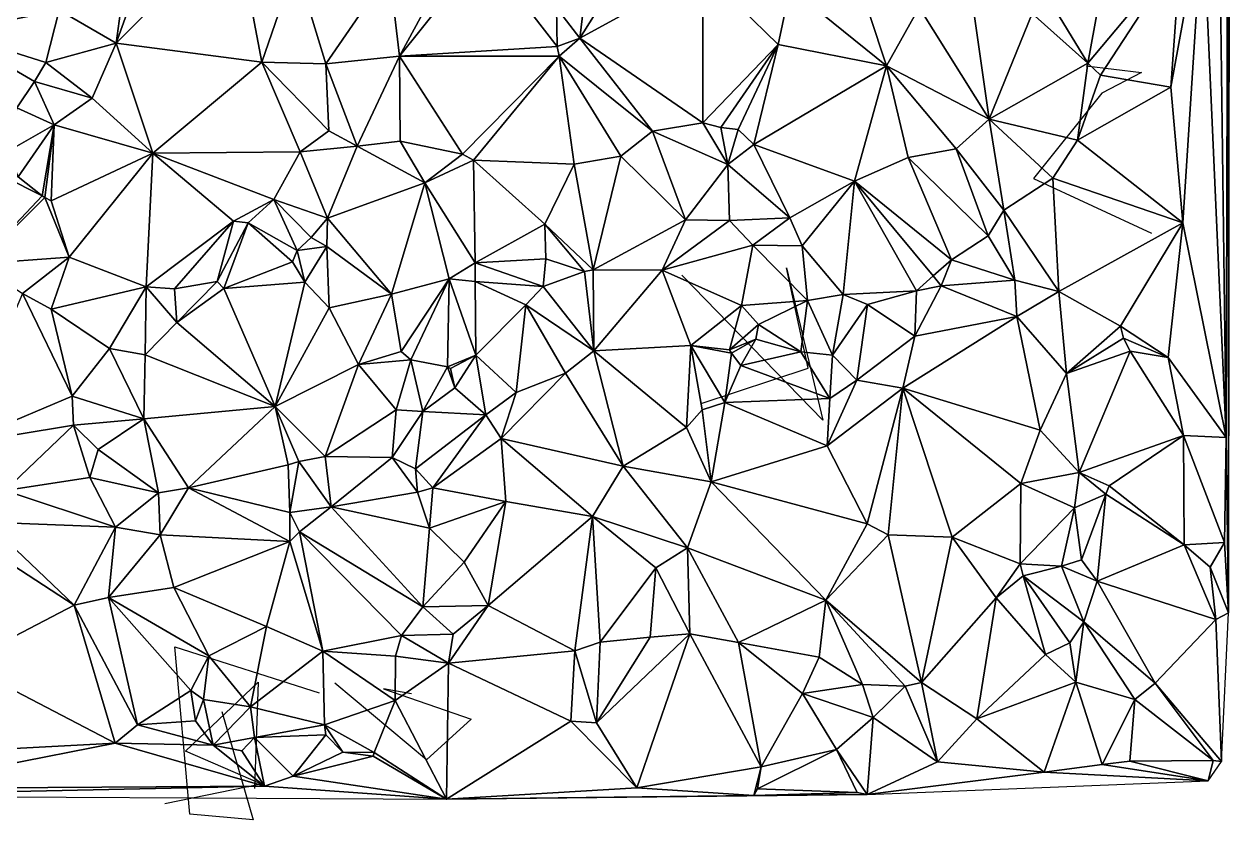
# Model space of a CAD drawing. Header units: metres. Extents: x -16 to 15.1, y -15.2 to 15.9.
# Drawn here: x 2.47 to 14.98, y -15.21 to -6.96 of the extents above; entities that cross this region are included whole.
import ezdxf

# ---------------------------------------------------------------- set-up
doc = ezdxf.new("R2010")
doc.units = ezdxf.units.M
doc.layers.add('CRACKS', color=1, linetype='Continuous')
doc.layers.add('STREET_MESH', color=7, linetype='Continuous')

msp = doc.modelspace()

# ---------------------------------------------------------------- linework, layer by layer
at = {"layer": 'CRACKS'}
for points in [[(13.48, -7.393, 0.1), (14.054, -7.462, 0.1), (13.644, -7.675, 0.1), (12.935, -8.562, 0.1), (14.159, -9.129, 0.1)], [(9.488, -10.895, 0.1), (10.6, -10.527, 0.1), (10.373, -9.488, 0.1), (10.752, -11.069, 0.1), (9.288, -9.564, 0.1)], [(4.516, -14.091, 0.1), (4.842, -15.213, 0.1), (4.187, -15.153, 0.1), (4.029, -13.418, 0.1), (5.527, -13.895, 0.1)], [(3.927, -15.042, 0.1), (4.922, -14.839, 0.1), (4.141, -14.502, 0.1), (4.895, -13.784, 0.1), (4.856, -14.889, 0.1)], [(6.483, -13.906, 0.1), (6.194, -13.855, 0.1), (7.103, -14.169, 0.1), (6.64, -14.591, 0.1), (5.688, -13.795, 0.1)]]:
    msp.add_polyline3d(points, dxfattribs=at)
at = {"layer": 'STREET_MESH'}
for points in [[(14.975, 5.281), (14.959, -13.065), (14.982, 9.124)], [(14.959, -13.065), (14.975, 5.281), (14.956, -2.495)], [(14.836, -3.692), (14.935, -11.249), (14.956, -2.495)], [(14.935, -11.249), (14.959, -13.065), (14.956, -2.495)], [(14.69, -5.797), (14.935, -11.249), (14.836, -3.692)], [(3.671, -5.329), (2.831, -6.815), (3.42, -7.157)], [(4.05, -5.406), (3.671, -5.329), (3.42, -7.157)], [(4.659, -5.912), (4.05, -5.406), (3.42, -7.157)], [(14.69, -5.797), (14.36, -7.614), (14.485, -9.02)], [(14.69, -5.797), (14.459, -6.216), (14.36, -7.614)], [(14.935, -11.249), (14.69, -5.797), (14.485, -9.02)], [(2.831, -6.815), (1.784, -5.967), (1.692, -7.044)], [(4.659, -5.912), (3.42, -7.157), (4.933, -7.353)], [(5.282, -6.339), (4.659, -5.912), (4.933, -7.353)], [(8.856, -6.111), (8.229, -7.104), (9.507, -6.407)], [(8.856, -6.111), (8.329, -6.273), (8.229, -7.104)], [(13.497, -7.366), (13.737, -6.063), (13.203, -6.876)], [(13.737, -6.063), (13.497, -7.366), (14.459, -6.216)], [(6.947, -6.207), (6.258, -6.41), (6.361, -7.293)], [(7.995, -7.191), (7.232, -6.202), (6.361, -7.293)], [(7.232, -6.202), (6.947, -6.207), (6.361, -7.293)], [(7.995, -7.191), (7.989, -6.792), (7.232, -6.202)], [(14.459, -6.216), (13.497, -7.366), (13.629, -7.489)], [(14.459, -6.216), (13.629, -7.489), (14.36, -7.614)], [(5.597, -7.372), (5.282, -6.339), (4.933, -7.353)], [(5.597, -7.372), (6.258, -6.41), (5.282, -6.339)], [(8.329, -6.273), (7.989, -6.792), (8.229, -7.104)], [(11.046, -6.293), (10.411, -6.585), (11.411, -7.392)], [(11.748, -6.787), (11.046, -6.293), (11.411, -7.392)], [(6.258, -6.41), (5.597, -7.372), (6.361, -7.293)], [(8.229, -7.104), (9.505, -7.982), (9.507, -6.407)], [(9.507, -6.407), (9.505, -7.982), (10.287, -7.17)], [(10.411, -6.585), (9.507, -6.407), (10.287, -7.17)], [(11.411, -7.392), (10.411, -6.585), (10.287, -7.17)], [(11.748, -6.787), (12.476, -7.945), (12.3, -6.712)], [(12.476, -7.945), (12.923, -6.85), (12.3, -6.712)], [(2.693, -7.358), (2.831, -6.815), (1.692, -7.044)], [(2.831, -6.815), (2.693, -7.358), (3.42, -7.157)], [(7.989, -6.792), (7.995, -7.191), (8.229, -7.104)], [(12.476, -7.945), (11.748, -6.787), (11.411, -7.392)], [(13.497, -7.366), (12.923, -6.85), (12.476, -7.945)], [(12.923, -6.85), (13.497, -7.366), (13.203, -6.876)], [(2.392, -7.829), (2.576, -7.554), (1.692, -7.044)], [(2.576, -7.554), (2.693, -7.358), (1.692, -7.044)], [(8.229, -7.104), (7.995, -7.191), (8.016, -7.292)], [(8.983, -8.071), (8.229, -7.104), (8.016, -7.292)], [(8.983, -8.071), (9.505, -7.982), (8.229, -7.104)], [(2.693, -7.358), (3.172, -7.728), (3.42, -7.157)], [(3.172, -7.728), (3.803, -8.299), (3.42, -7.157)], [(3.42, -7.157), (3.803, -8.299), (4.933, -7.353)], [(7.995, -7.191), (6.361, -7.293), (8.016, -7.292)], [(9.505, -7.982), (9.691, -8.031), (10.287, -7.17)], [(9.691, -8.031), (9.874, -8.054), (10.287, -7.17)], [(9.874, -8.054), (10.036, -8.21), (10.287, -7.17)], [(10.036, -8.21), (11.411, -7.392), (10.287, -7.17)], [(2.693, -7.358), (2.576, -7.554), (3.172, -7.728)], [(4.933, -7.353), (3.803, -8.299), (5.329, -8.286)], [(5.627, -8.066), (4.933, -7.353), (5.329, -8.286)], [(5.627, -8.066), (5.597, -7.372), (4.933, -7.353)], [(5.597, -7.372), (5.922, -8.226), (6.361, -7.293)], [(5.597, -7.372), (5.627, -8.066), (5.922, -8.226)], [(5.922, -8.226), (6.366, -8.174), (6.361, -7.293)], [(6.361, -7.293), (7.013, -8.307), (8.016, -7.292)], [(6.366, -8.174), (7.013, -8.307), (6.361, -7.293)], [(7.013, -8.307), (7.126, -8.372), (8.016, -7.292)], [(7.126, -8.372), (8.17, -8.413), (8.016, -7.292)], [(8.17, -8.413), (8.657, -8.329), (8.016, -7.292)], [(8.657, -8.329), (8.983, -8.071), (8.016, -7.292)], [(13.391, -8.163), (13.497, -7.366), (12.476, -7.945)], [(13.497, -7.366), (13.391, -8.163), (13.629, -7.489)], [(10.036, -8.21), (11.08, -8.587), (11.411, -7.392)], [(11.08, -8.587), (11.634, -8.343), (11.411, -7.392)], [(11.634, -8.343), (12.134, -8.253), (11.411, -7.392)], [(12.134, -8.253), (12.476, -7.945), (11.411, -7.392)], [(13.629, -7.489), (13.391, -8.163), (14.36, -7.614)], [(2.778, -8.003), (2.576, -7.554), (2.392, -7.829)], [(2.576, -7.554), (2.778, -8.003), (3.172, -7.728)], [(14.36, -7.614), (13.391, -8.163), (14.485, -9.02)], [(3.172, -7.728), (2.778, -8.003), (3.803, -8.299)], [(2.296, -8.28), (2.778, -8.003), (2.392, -7.829)], [(2.404, -8.543), (2.778, -8.003), (2.296, -8.28)], [(2.778, -8.003), (2.404, -8.543), (2.653, -8.74)], [(2.682, -8.757), (2.778, -8.003), (2.653, -8.74)], [(2.778, -8.003), (2.682, -8.757), (2.746, -8.791)], [(3.803, -8.299), (2.778, -8.003), (2.746, -8.791)], [(9.766, -8.417), (9.505, -7.982), (8.983, -8.071)], [(9.505, -7.982), (9.766, -8.417), (9.691, -8.031)], [(12.134, -8.253), (12.628, -8.891), (12.476, -7.945)], [(13.391, -8.163), (12.476, -7.945), (13.137, -8.556)], [(12.476, -7.945), (12.628, -8.891), (13.137, -8.556)], [(5.922, -8.226), (5.627, -8.066), (5.329, -8.286)], [(8.983, -8.071), (8.657, -8.329), (9.326, -8.989)], [(9.766, -8.417), (8.983, -8.071), (9.326, -8.989)], [(9.691, -8.031), (9.766, -8.417), (9.874, -8.054)], [(9.766, -8.417), (10.036, -8.21), (9.874, -8.054)], [(5.612, -8.972), (5.922, -8.226), (5.329, -8.286)], [(5.922, -8.226), (5.612, -8.972), (6.622, -8.606)], [(6.366, -8.174), (5.922, -8.226), (6.622, -8.606)], [(7.013, -8.307), (6.366, -8.174), (6.622, -8.606)], [(10.036, -8.21), (9.766, -8.417), (10.409, -8.97)], [(10.036, -8.21), (10.409, -8.97), (11.08, -8.587)], [(12.465, -9.154), (12.134, -8.253), (11.634, -8.343)], [(12.465, -9.154), (12.628, -8.891), (12.134, -8.253)], [(13.391, -8.163), (13.137, -8.556), (14.485, -9.02)], [(2.933, -9.377), (3.803, -8.299), (2.746, -8.791)], [(3.803, -8.299), (2.933, -9.377), (3.731, -9.683)], [(4.638, -9.005), (3.803, -8.299), (3.731, -9.683)], [(3.803, -8.299), (5.055, -8.78), (5.329, -8.286)], [(3.803, -8.299), (4.638, -9.005), (5.055, -8.78)], [(5.055, -8.78), (5.612, -8.972), (5.329, -8.286)], [(7.126, -8.372), (7.013, -8.307), (6.622, -8.606)], [(7.146, -9.436), (7.126, -8.372), (6.622, -8.606)], [(7.126, -8.372), (7.146, -9.436), (7.867, -9.034)], [(8.17, -8.413), (7.126, -8.372), (7.867, -9.034)], [(8.657, -8.329), (8.17, -8.413), (8.367, -9.507)], [(8.657, -8.329), (8.367, -9.507), (9.326, -8.989)], [(11.634, -8.343), (11.08, -8.587), (12.086, -9.403)], [(12.465, -9.154), (11.634, -8.343), (12.086, -9.403)], [(8.367, -9.507), (8.17, -8.413), (7.867, -9.034)], [(9.766, -8.417), (9.326, -8.989), (9.784, -8.998)], [(10.409, -8.97), (9.766, -8.417), (9.784, -8.998)], [(1.988, -9.446), (2.653, -8.74), (2.264, -8.544)], [(2.653, -8.74), (2.404, -8.543), (2.264, -8.544)], [(5.612, -8.972), (6.276, -9.762), (6.622, -8.606)], [(6.276, -9.762), (6.875, -9.602), (6.622, -8.606)], [(6.875, -9.602), (7.146, -9.436), (6.622, -8.606)], [(10.409, -8.97), (10.537, -9.258), (11.08, -8.587)], [(10.537, -9.258), (10.962, -9.765), (11.08, -8.587)], [(10.962, -9.765), (11.721, -9.727), (11.08, -8.587)], [(11.08, -8.587), (11.893, -9.57), (12.086, -9.403)], [(11.08, -8.587), (11.721, -9.727), (11.893, -9.57)], [(13.137, -8.556), (12.628, -8.891), (13.199, -9.732)], [(13.137, -8.556), (13.199, -9.732), (14.485, -9.02)], [(1.988, -9.446), (2.682, -8.757), (2.653, -8.74)], [(2.682, -8.757), (1.988, -9.446), (2.933, -9.377)], [(2.682, -8.757), (2.933, -9.377), (2.746, -8.791)], [(4.638, -9.005), (4.789, -9.02), (5.055, -8.78)], [(4.789, -9.02), (5.3, -9.308), (5.055, -8.78)], [(5.445, -9.174), (5.612, -8.972), (5.055, -8.78)], [(5.3, -9.308), (5.445, -9.174), (5.055, -8.78)], [(4.027, -9.707), (4.638, -9.005), (3.731, -9.683)], [(4.027, -9.707), (4.469, -9.628), (4.638, -9.005)], [(4.469, -9.628), (4.789, -9.02), (4.638, -9.005)], [(5.445, -9.174), (5.606, -9.265), (5.612, -8.972)], [(5.606, -9.265), (6.276, -9.762), (5.612, -8.972)], [(9.326, -8.989), (8.367, -9.507), (9.085, -9.512)], [(9.784, -8.998), (9.326, -8.989), (9.085, -9.512)], [(10.025, -9.251), (9.784, -8.998), (9.085, -9.512)], [(10.025, -9.251), (10.409, -8.97), (9.784, -8.998)], [(10.537, -9.258), (10.409, -8.97), (10.025, -9.251)], [(12.628, -8.891), (12.465, -9.154), (12.741, -9.615)], [(12.628, -8.891), (12.741, -9.615), (13.199, -9.732)], [(4.469, -9.628), (4.539, -9.702), (4.789, -9.02)], [(4.789, -9.02), (4.539, -9.702), (5.249, -9.427)], [(5.3, -9.308), (4.789, -9.02), (5.249, -9.427)], [(7.146, -9.436), (7.878, -9.394), (7.867, -9.034)], [(8.278, -9.525), (8.367, -9.507), (7.867, -9.034)], [(7.878, -9.394), (8.278, -9.525), (7.867, -9.034)], [(13.199, -9.732), (13.838, -10.092), (14.485, -9.02)], [(13.838, -10.092), (14.332, -10.416), (14.485, -9.02)], [(14.332, -10.416), (14.935, -11.249), (14.485, -9.02)], [(5.3, -9.308), (5.606, -9.265), (5.445, -9.174)], [(9.907, -9.88), (10.025, -9.251), (9.085, -9.512)], [(10.025, -9.251), (9.907, -9.88), (10.59, -9.826)], [(10.537, -9.258), (10.025, -9.251), (10.59, -9.826)], [(10.962, -9.765), (10.537, -9.258), (10.59, -9.826)], [(12.741, -9.615), (12.465, -9.154), (12.086, -9.403)], [(2.933, -9.377), (1.988, -9.446), (2.449, -9.755)], [(2.933, -9.377), (2.449, -9.755), (2.746, -9.917)], [(2.933, -9.377), (2.746, -9.917), (3.731, -9.683)], [(5.378, -9.636), (5.3, -9.308), (5.249, -9.427)], [(5.378, -9.636), (5.606, -9.265), (5.3, -9.308)], [(5.378, -9.636), (5.63, -9.902), (5.606, -9.265)], [(5.606, -9.265), (5.63, -9.902), (6.276, -9.762)], [(4.539, -9.702), (5.378, -9.636), (5.249, -9.427)], [(6.875, -9.602), (7.145, -9.628), (7.146, -9.436)], [(7.145, -9.628), (7.85, -9.681), (7.146, -9.436)], [(7.85, -9.681), (7.878, -9.394), (7.146, -9.436)], [(7.85, -9.681), (8.278, -9.525), (7.878, -9.394)], [(8.367, -9.507), (8.278, -9.525), (8.376, -10.347)], [(8.367, -9.507), (8.376, -10.347), (9.085, -9.512)], [(11.893, -9.57), (11.976, -9.673), (12.086, -9.403)], [(11.976, -9.673), (12.741, -9.615), (12.086, -9.403)], [(4.027, -9.707), (4.05, -10.053), (4.469, -9.628)], [(4.469, -9.628), (4.05, -10.053), (4.539, -9.702)], [(5.069, -10.926), (5.378, -9.636), (4.539, -9.702)], [(5.63, -9.902), (5.378, -9.636), (5.069, -10.926)], [(6.378, -10.355), (6.875, -9.602), (6.276, -9.762)], [(6.378, -10.355), (6.478, -10.443), (6.875, -9.602)], [(6.478, -10.443), (6.857, -10.516), (6.875, -9.602)], [(6.857, -10.516), (7.151, -10.395), (6.875, -9.602)], [(7.151, -10.395), (7.145, -9.628), (6.875, -9.602)], [(7.85, -9.681), (7.145, -9.628), (7.671, -9.873)], [(7.145, -9.628), (7.151, -10.395), (7.671, -9.873)], [(8.278, -9.525), (7.85, -9.681), (8.376, -10.347)], [(8.376, -10.347), (9.382, -10.293), (9.085, -9.512)], [(9.382, -10.293), (9.907, -9.88), (9.085, -9.512)], [(11.721, -9.727), (11.976, -9.673), (11.893, -9.57)], [(12.741, -9.615), (11.976, -9.673), (12.761, -9.993)], [(12.741, -9.615), (12.761, -9.993), (13.199, -9.732)], [(2.966, -10.819), (2.449, -9.755), (1.787, -11.318)], [(2.746, -9.917), (2.449, -9.755), (2.966, -10.819)], [(2.746, -9.917), (3.354, -10.326), (3.731, -9.683)], [(3.354, -10.326), (3.721, -10.39), (3.731, -9.683)], [(3.721, -10.39), (4.05, -10.053), (3.731, -9.683)], [(4.05, -10.053), (4.027, -9.707), (3.731, -9.683)], [(4.05, -10.053), (5.069, -10.926), (4.539, -9.702)], [(8.376, -10.347), (7.85, -9.681), (7.671, -9.873)], [(11.721, -9.727), (10.962, -9.765), (11.213, -9.867)], [(11.703, -10.197), (11.721, -9.727), (11.213, -9.867)], [(11.976, -9.673), (11.703, -10.197), (12.761, -9.993)], [(11.976, -9.673), (11.721, -9.727), (11.703, -10.197)], [(12.761, -9.993), (13.277, -10.582), (13.199, -9.732)], [(13.277, -10.582), (13.838, -10.092), (13.199, -9.732)], [(6.276, -9.762), (5.63, -9.902), (5.935, -10.49)], [(6.378, -10.355), (6.276, -9.762), (5.935, -10.49)], [(7.151, -10.395), (7.569, -10.781), (7.671, -9.873)], [(7.569, -10.781), (8.082, -10.581), (7.671, -9.873)], [(8.082, -10.581), (8.376, -10.347), (7.671, -9.873)], [(9.907, -9.88), (9.382, -10.293), (9.783, -10.339)], [(10.082, -10.076), (9.907, -9.88), (9.783, -10.339)], [(9.907, -9.88), (10.082, -10.076), (10.59, -9.826)], [(10.082, -10.076), (10.521, -10.359), (10.59, -9.826)], [(10.521, -10.359), (10.852, -10.395), (10.59, -9.826)], [(10.852, -10.395), (10.962, -9.765), (10.59, -9.826)], [(10.962, -9.765), (10.852, -10.395), (11.213, -9.867)], [(10.852, -10.395), (11.104, -10.653), (11.213, -9.867)], [(11.104, -10.653), (11.703, -10.197), (11.213, -9.867)], [(3.354, -10.326), (2.746, -9.917), (2.966, -10.819)], [(5.63, -9.902), (5.069, -10.926), (5.935, -10.49)], [(12.761, -9.993), (11.58, -10.734), (13.003, -11.173)], [(12.761, -9.993), (11.703, -10.197), (11.58, -10.734)], [(13.277, -10.582), (12.761, -9.993), (13.003, -11.173)], [(4.05, -10.053), (3.721, -10.39), (5.069, -10.926)], [(10.055, -10.228), (10.082, -10.076), (9.783, -10.339)], [(10.082, -10.076), (10.055, -10.228), (10.521, -10.359)], [(13.277, -10.582), (13.869, -10.216), (13.838, -10.092)], [(13.838, -10.092), (13.869, -10.216), (14.332, -10.416)], [(9.802, -10.374), (10.055, -10.228), (9.783, -10.339)], [(9.9, -10.502), (10.055, -10.228), (9.802, -10.374)], [(10.055, -10.228), (9.9, -10.502), (10.521, -10.359)], [(11.703, -10.197), (11.104, -10.653), (11.58, -10.734)], [(13.869, -10.216), (13.277, -10.582), (13.938, -10.352)], [(14.332, -10.416), (13.869, -10.216), (13.938, -10.352)], [(3.354, -10.326), (2.966, -10.819), (3.707, -11.053)], [(3.721, -10.39), (3.354, -10.326), (3.707, -11.053)], [(6.478, -10.443), (6.378, -10.355), (5.935, -10.49)], [(8.082, -10.581), (8.678, -11.544), (8.376, -10.347)], [(9.382, -10.293), (8.376, -10.347), (9.337, -11.143)], [(8.376, -10.347), (8.678, -11.544), (9.337, -11.143)], [(9.5, -10.96), (9.382, -10.293), (9.337, -11.143)], [(9.5, -10.96), (9.733, -10.883), (9.382, -10.293)], [(9.382, -10.293), (9.802, -10.374), (9.783, -10.339)], [(9.733, -10.883), (9.802, -10.374), (9.382, -10.293)], [(9.9, -10.502), (9.802, -10.374), (9.733, -10.883)], [(10.521, -10.359), (9.9, -10.502), (10.824, -10.843)], [(10.852, -10.395), (10.521, -10.359), (10.824, -10.843)], [(13.277, -10.582), (13.408, -11.609), (13.938, -10.352)], [(13.408, -11.609), (14.49, -11.228), (13.938, -10.352)], [(14.49, -11.228), (14.332, -10.416), (13.938, -10.352)], [(5.069, -10.926), (3.721, -10.39), (3.707, -11.053)], [(5.069, -10.926), (5.589, -11.443), (5.935, -10.49)], [(5.589, -11.443), (6.327, -10.961), (5.935, -10.49)], [(6.327, -10.961), (6.478, -10.443), (5.935, -10.49)], [(6.327, -10.961), (6.602, -10.979), (6.478, -10.443)], [(6.478, -10.443), (6.602, -10.979), (6.857, -10.516)], [(6.889, -10.532), (7.151, -10.395), (6.857, -10.516)], [(6.934, -10.732), (7.151, -10.395), (6.889, -10.532)], [(7.151, -10.395), (6.934, -10.732), (7.254, -11.014)], [(7.569, -10.781), (7.151, -10.395), (7.254, -11.014)], [(9.9, -10.502), (9.733, -10.883), (10.824, -10.843)], [(11.104, -10.653), (10.852, -10.395), (10.824, -10.843)], [(14.332, -10.416), (14.49, -11.228), (14.935, -11.249)], [(6.602, -10.979), (6.934, -10.732), (6.857, -10.516)], [(6.934, -10.732), (6.889, -10.532), (6.857, -10.516)], [(8.082, -10.581), (7.569, -10.781), (7.413, -11.257)], [(8.678, -11.544), (8.082, -10.581), (7.413, -11.257)], [(13.408, -11.609), (13.277, -10.582), (13.003, -11.173)], [(6.934, -10.732), (6.602, -10.979), (7.254, -11.014)], [(11.58, -10.734), (11.104, -10.653), (10.794, -11.335)], [(11.104, -10.653), (10.824, -10.843), (10.794, -11.335)], [(11.21, -12.143), (11.58, -10.734), (10.794, -11.335)], [(11.21, -12.143), (11.428, -12.258), (11.58, -10.734)], [(11.428, -12.258), (12.091, -12.281), (11.58, -10.734)], [(11.58, -10.734), (12.804, -11.724), (13.003, -11.173)], [(12.091, -12.281), (12.804, -11.724), (11.58, -10.734)], [(2.966, -10.819), (1.787, -11.318), (2.978, -11.121)], [(3.707, -11.053), (2.966, -10.819), (2.978, -11.121)], [(7.569, -10.781), (7.254, -11.014), (7.413, -11.257)], [(9.5, -10.96), (9.594, -11.706), (9.733, -10.883)], [(9.733, -10.883), (9.594, -11.706), (10.794, -11.335)], [(10.824, -10.843), (9.733, -10.883), (10.794, -11.335)], [(5.069, -10.926), (3.707, -11.053), (4.173, -11.768)], [(5.207, -11.531), (5.069, -10.926), (4.173, -11.768)], [(5.069, -10.926), (5.207, -11.531), (5.315, -11.496)], [(5.589, -11.443), (5.069, -10.926), (5.315, -11.496)], [(6.327, -10.961), (5.589, -11.443), (6.283, -11.454)], [(6.602, -10.979), (6.327, -10.961), (6.283, -11.454)], [(6.527, -11.574), (6.602, -10.979), (6.283, -11.454)], [(6.602, -10.979), (6.527, -11.574), (7.254, -11.014)], [(9.594, -11.706), (9.5, -10.96), (9.337, -11.143)], [(1.787, -11.318), (2.269, -11.798), (2.978, -11.121)], [(2.269, -11.798), (3.148, -11.662), (2.978, -11.121)], [(3.235, -11.372), (3.707, -11.053), (2.978, -11.121)], [(3.148, -11.662), (3.235, -11.372), (2.978, -11.121)], [(3.235, -11.372), (3.859, -11.821), (3.707, -11.053)], [(3.707, -11.053), (3.859, -11.821), (4.173, -11.768)], [(6.527, -11.574), (6.705, -11.769), (7.254, -11.014)], [(7.254, -11.014), (6.705, -11.769), (7.413, -11.257)], [(6.705, -11.769), (7.463, -11.912), (7.413, -11.257)], [(7.463, -11.912), (8.362, -12.068), (7.413, -11.257)], [(8.362, -12.068), (8.678, -11.544), (7.413, -11.257)], [(8.678, -11.544), (9.594, -11.706), (9.337, -11.143)], [(12.804, -11.724), (13.408, -11.609), (13.003, -11.173)], [(14.49, -11.228), (13.408, -11.609), (13.719, -11.75)], [(14.49, -11.228), (13.719, -11.75), (14.498, -12.362)], [(14.49, -11.228), (14.917, -12.338), (14.935, -11.249)], [(14.917, -12.338), (14.49, -11.228), (14.498, -12.362)], [(14.917, -12.338), (14.959, -13.065), (14.935, -11.249)], [(3.859, -11.821), (3.235, -11.372), (3.148, -11.662)], [(9.594, -11.706), (11.21, -12.143), (10.794, -11.335)], [(5.207, -11.531), (5.224, -12.024), (5.315, -11.496)], [(5.224, -12.024), (5.652, -11.965), (5.315, -11.496)], [(5.652, -11.965), (5.589, -11.443), (5.315, -11.496)], [(5.589, -11.443), (5.652, -11.965), (6.283, -11.454)], [(5.652, -11.965), (6.548, -11.816), (6.283, -11.454)], [(6.548, -11.816), (6.527, -11.574), (6.283, -11.454)], [(5.224, -12.024), (5.207, -11.531), (4.173, -11.768)], [(6.527, -11.574), (6.548, -11.816), (6.705, -11.769)], [(9.347, -12.391), (8.678, -11.544), (8.362, -12.068)], [(9.347, -12.391), (9.594, -11.706), (8.678, -11.544)], [(13.36, -11.977), (13.408, -11.609), (12.804, -11.724)], [(13.408, -11.609), (13.36, -11.977), (13.687, -11.834)], [(13.719, -11.75), (13.408, -11.609), (13.687, -11.834)], [(2.269, -11.798), (3.415, -12.177), (3.148, -11.662)], [(3.415, -12.177), (3.859, -11.821), (3.148, -11.662)], [(10.782, -12.936), (9.594, -11.706), (9.347, -12.391)], [(10.782, -12.936), (11.21, -12.143), (9.594, -11.706)], [(12.797, -12.557), (12.804, -11.724), (12.091, -12.281)], [(12.797, -12.557), (13.36, -11.977), (12.804, -11.724)], [(14.498, -12.362), (13.719, -11.75), (13.687, -11.834)], [(3.415, -12.177), (2.269, -11.798), (2.081, -12.124)], [(3.879, -12.257), (3.859, -11.821), (3.415, -12.177)], [(3.859, -11.821), (3.879, -12.257), (4.173, -11.768)], [(3.879, -12.257), (5.224, -12.327), (4.173, -11.768)], [(5.224, -12.327), (5.224, -12.024), (4.173, -11.768)], [(6.548, -11.816), (5.652, -11.965), (6.672, -12.188)], [(6.705, -11.769), (6.548, -11.816), (6.672, -12.188)], [(7.463, -11.912), (6.705, -11.769), (6.672, -12.188)], [(13.36, -11.977), (13.434, -12.517), (13.687, -11.834)], [(13.434, -12.517), (13.596, -12.739), (13.687, -11.834)], [(13.596, -12.739), (14.498, -12.362), (13.687, -11.834)], [(5.652, -11.965), (5.224, -12.024), (5.323, -12.225)], [(6.603, -13.004), (5.652, -11.965), (5.323, -12.225)], [(5.652, -11.965), (6.603, -13.004), (6.672, -12.188)], [(7.03, -12.542), (7.463, -11.912), (6.672, -12.188)], [(7.463, -11.912), (7.03, -12.542), (7.279, -12.989)], [(8.362, -12.068), (7.463, -11.912), (7.279, -12.989)], [(13.227, -12.582), (13.36, -11.977), (12.797, -12.557)], [(13.227, -12.582), (13.434, -12.517), (13.36, -11.977)], [(2.081, -12.124), (1.869, -12.261), (2.987, -12.986)], [(3.415, -12.177), (2.081, -12.124), (2.987, -12.986)], [(5.224, -12.024), (5.224, -12.327), (5.323, -12.225)], [(8.179, -13.459), (8.362, -12.068), (7.279, -12.989)], [(8.179, -13.459), (8.44, -13.372), (8.362, -12.068)], [(9.02, -12.598), (9.347, -12.391), (8.362, -12.068)], [(8.44, -13.372), (9.02, -12.598), (8.362, -12.068)], [(1.869, -12.261), (1.824, -13.593), (2.987, -12.986)], [(3.341, -12.907), (3.415, -12.177), (2.987, -12.986)], [(3.879, -12.257), (3.415, -12.177), (3.341, -12.907)], [(3.879, -12.257), (3.341, -12.907), (4.02, -12.804)], [(5.224, -12.327), (3.879, -12.257), (4.02, -12.804)], [(5.323, -12.225), (5.224, -12.327), (5.565, -13.463)], [(6.38, -13.302), (5.323, -12.225), (5.565, -13.463)], [(6.38, -13.302), (6.603, -13.004), (5.323, -12.225)], [(6.603, -13.004), (7.03, -12.542), (6.672, -12.188)], [(11.21, -12.143), (10.782, -12.936), (11.428, -12.258)], [(11.428, -12.258), (10.782, -12.936), (11.774, -13.789)], [(12.091, -12.281), (11.428, -12.258), (11.774, -13.789)], [(4.981, -13.207), (5.224, -12.327), (4.02, -12.804)], [(5.565, -13.463), (5.224, -12.327), (4.981, -13.207)], [(12.549, -12.91), (12.091, -12.281), (11.774, -13.789)], [(12.549, -12.91), (12.797, -12.557), (12.091, -12.281)], [(13.596, -12.739), (14.827, -13.136), (14.498, -12.362)], [(14.769, -12.592), (14.917, -12.338), (14.498, -12.362)], [(14.827, -13.136), (14.769, -12.592), (14.498, -12.362)], [(14.917, -12.338), (14.769, -12.592), (14.959, -13.065)], [(9.02, -12.598), (9.371, -13.284), (9.347, -12.391)], [(9.875, -13.373), (10.782, -12.936), (9.347, -12.391)], [(9.371, -13.284), (9.875, -13.373), (9.347, -12.391)], [(7.03, -12.542), (6.603, -13.004), (7.279, -12.989)], [(8.44, -13.372), (8.96, -13.32), (9.02, -12.598)], [(8.96, -13.32), (9.371, -13.284), (9.02, -12.598)], [(12.829, -12.681), (12.797, -12.557), (12.549, -12.91)], [(12.829, -12.681), (13.227, -12.582), (12.797, -12.557)], [(13.458, -13.161), (13.227, -12.582), (12.829, -12.681)], [(13.596, -12.739), (13.434, -12.517), (13.227, -12.582)], [(13.596, -12.739), (13.227, -12.582), (13.458, -13.161)], [(14.769, -12.592), (14.827, -13.136), (14.959, -13.065)], [(13.061, -13.498), (12.829, -12.681), (12.549, -12.91)], [(12.829, -12.681), (13.061, -13.498), (13.313, -13.376)], [(13.458, -13.161), (12.829, -12.681), (13.313, -13.376)], [(13.596, -12.739), (13.458, -13.161), (14.196, -13.796)], [(14.827, -13.136), (13.596, -12.739), (14.196, -13.796)], [(3.341, -12.907), (4.381, -13.511), (4.02, -12.804)], [(4.381, -13.511), (4.981, -13.207), (4.02, -12.804)], [(1.824, -13.593), (3.41, -14.419), (2.987, -12.986)], [(3.642, -14.226), (3.341, -12.907), (2.987, -12.986)], [(3.41, -14.419), (3.642, -14.226), (2.987, -12.986)], [(4.197, -13.873), (3.341, -12.907), (3.642, -14.226)], [(3.341, -12.907), (4.197, -13.873), (4.381, -13.511)], [(6.38, -13.302), (6.917, -13.289), (6.603, -13.004)], [(6.603, -13.004), (6.917, -13.289), (7.279, -12.989)], [(6.868, -13.588), (8.179, -13.459), (7.279, -12.989)], [(6.917, -13.289), (6.868, -13.588), (7.279, -12.989)], [(10.782, -12.936), (9.875, -13.373), (10.713, -13.526)], [(10.782, -12.936), (10.713, -13.526), (11.161, -13.808)], [(10.782, -12.936), (11.161, -13.808), (11.606, -13.828)], [(10.782, -12.936), (11.606, -13.828), (11.774, -13.789)], [(12.348, -14.167), (12.549, -12.91), (11.774, -13.789)], [(12.348, -14.167), (13.061, -13.498), (12.549, -12.91)], [(14.827, -13.136), (14.196, -13.796), (14.886, -14.608)], [(14.959, -13.065), (14.827, -13.136), (14.886, -14.608)], [(4.381, -13.511), (4.813, -14.042), (4.981, -13.207)], [(4.813, -14.042), (5.565, -13.463), (4.981, -13.207)], [(13.375, -13.784), (13.458, -13.161), (13.313, -13.376)], [(13.985, -13.964), (13.458, -13.161), (13.375, -13.784)], [(14.196, -13.796), (13.458, -13.161), (13.985, -13.964)], [(6.318, -13.517), (6.38, -13.302), (5.565, -13.463)], [(6.868, -13.588), (6.38, -13.302), (6.318, -13.517)], [(6.917, -13.289), (6.38, -13.302), (6.868, -13.588)], [(8.44, -13.372), (8.179, -13.459), (8.402, -14.207)], [(8.822, -14.88), (9.371, -13.284), (8.402, -14.207)], [(9.371, -13.284), (8.96, -13.32), (8.402, -14.207)], [(8.96, -13.32), (8.44, -13.372), (8.402, -14.207)], [(10.112, -14.663), (9.371, -13.284), (8.822, -14.88)], [(9.875, -13.373), (9.371, -13.284), (10.112, -14.663)], [(9.875, -13.373), (10.112, -14.663), (10.539, -13.904)], [(10.713, -13.526), (9.875, -13.373), (10.539, -13.904)], [(13.061, -13.498), (13.375, -13.784), (13.313, -13.376)], [(4.381, -13.511), (4.197, -13.873), (4.327, -13.966)], [(4.813, -14.042), (4.381, -13.511), (4.327, -13.966)], [(5.565, -13.463), (4.813, -14.042), (5.581, -14.227)], [(6.316, -13.977), (5.565, -13.463), (5.581, -14.227)], [(6.318, -13.517), (5.565, -13.463), (6.316, -13.977)], [(8.179, -13.459), (6.868, -13.588), (8.137, -14.189)], [(8.179, -13.459), (8.137, -14.189), (8.402, -14.207)], [(13.061, -13.498), (12.348, -14.167), (13.375, -13.784)], [(1.768, -14.503), (3.41, -14.419), (1.824, -13.593)], [(6.868, -13.588), (6.318, -13.517), (6.316, -13.977)], [(6.868, -13.588), (6.316, -13.977), (6.849, -14.998)], [(8.137, -14.189), (6.868, -13.588), (6.849, -14.998)], [(11.161, -13.808), (10.713, -13.526), (10.539, -13.904)], [(4.244, -14.187), (4.197, -13.873), (3.642, -14.226)], [(4.197, -13.873), (4.244, -14.187), (4.327, -13.966)], [(11.272, -14.151), (11.161, -13.808), (10.539, -13.904)], [(11.161, -13.808), (11.272, -14.151), (11.606, -13.828)], [(11.272, -14.151), (11.941, -14.611), (11.606, -13.828)], [(11.606, -13.828), (11.941, -14.611), (11.774, -13.789)], [(11.941, -14.611), (12.348, -14.167), (11.774, -13.789)], [(12.348, -14.167), (13.046, -14.718), (13.375, -13.784)], [(13.375, -13.784), (13.046, -14.718), (13.646, -14.638)], [(13.985, -13.964), (13.375, -13.784), (13.646, -14.638)], [(14.196, -13.796), (13.985, -13.964), (14.8, -14.599)], [(14.196, -13.796), (14.8, -14.599), (14.886, -14.608)], [(4.244, -14.187), (4.428, -14.438), (4.327, -13.966)], [(4.428, -14.438), (4.813, -14.042), (4.327, -13.966)], [(6.096, -14.514), (6.316, -13.977), (5.581, -14.227)], [(6.316, -13.977), (6.096, -14.514), (6.849, -14.998)], [(10.112, -14.663), (10.893, -14.482), (10.539, -13.904)], [(10.893, -14.482), (11.272, -14.151), (10.539, -13.904)], [(13.933, -14.605), (13.985, -13.964), (13.646, -14.638)], [(14.8, -14.599), (13.985, -13.964), (13.933, -14.605)], [(4.813, -14.042), (4.428, -14.438), (4.855, -14.36)], [(4.813, -14.042), (4.855, -14.36), (5.581, -14.227)], [(3.41, -14.419), (4.428, -14.438), (3.642, -14.226)], [(4.428, -14.438), (4.244, -14.187), (3.642, -14.226)], [(4.855, -14.36), (5.596, -14.33), (5.581, -14.227)], [(5.774, -14.51), (6.096, -14.514), (5.581, -14.227)], [(5.596, -14.33), (5.774, -14.51), (5.581, -14.227)], [(8.822, -14.88), (8.137, -14.189), (6.849, -14.998)], [(8.137, -14.189), (8.822, -14.88), (8.402, -14.207)], [(11.272, -14.151), (10.893, -14.482), (11.21, -14.952)], [(11.941, -14.611), (11.272, -14.151), (11.21, -14.952)], [(13.046, -14.718), (12.348, -14.167), (11.941, -14.611)], [(4.428, -14.438), (4.726, -14.498), (4.855, -14.36)], [(4.855, -14.36), (4.726, -14.498), (4.96, -14.865)], [(5.596, -14.33), (4.855, -14.36), (5.258, -14.759)], [(5.258, -14.759), (4.855, -14.36), (4.96, -14.865)], [(5.774, -14.51), (5.596, -14.33), (5.258, -14.759)], [(4.96, -14.865), (3.41, -14.419), (1.024, -14.887)], [(3.41, -14.419), (1.768, -14.503), (1.024, -14.887)], [(4.428, -14.438), (3.41, -14.419), (4.96, -14.865)], [(4.726, -14.498), (4.428, -14.438), (4.96, -14.865)], [(5.774, -14.51), (5.258, -14.759), (6.086, -14.554)], [(5.774, -14.51), (6.086, -14.554), (6.096, -14.514)], [(6.096, -14.514), (6.086, -14.554), (6.849, -14.998)], [(10.893, -14.482), (10.073, -14.893), (11.108, -14.929)], [(10.073, -14.893), (10.893, -14.482), (10.112, -14.663)], [(11.21, -14.952), (10.893, -14.482), (11.108, -14.929)], [(6.086, -14.554), (5.258, -14.759), (6.849, -14.998)], [(13.046, -14.718), (11.941, -14.611), (11.21, -14.952)], [(13.646, -14.638), (13.046, -14.718), (14.745, -14.808)], [(13.933, -14.605), (13.646, -14.638), (14.745, -14.808)], [(14.8, -14.599), (13.933, -14.605), (14.745, -14.808)], [(14.886, -14.608), (14.8, -14.599), (14.745, -14.808)], [(5.258, -14.759), (4.96, -14.865), (6.849, -14.998)], [(10.036, -14.961), (10.112, -14.663), (8.822, -14.88)], [(10.036, -14.961), (10.073, -14.893), (10.112, -14.663)], [(13.046, -14.718), (11.21, -14.952), (14.745, -14.808)], [(4.96, -14.865), (0.271, -14.965), (6.849, -14.998)], [(0.271, -14.965), (4.96, -14.865), (1.024, -14.887)], [(10.036, -14.961), (8.822, -14.88), (6.849, -14.998)], [(11.21, -14.952), (10.036, -14.961), (6.849, -14.998)], [(10.073, -14.893), (10.036, -14.961), (11.108, -14.929)], [(10.036, -14.961), (11.21, -14.952), (11.108, -14.929)]]:
    msp.add_3dface(points, dxfattribs=at)

doc.saveas('drawing.dxf')
